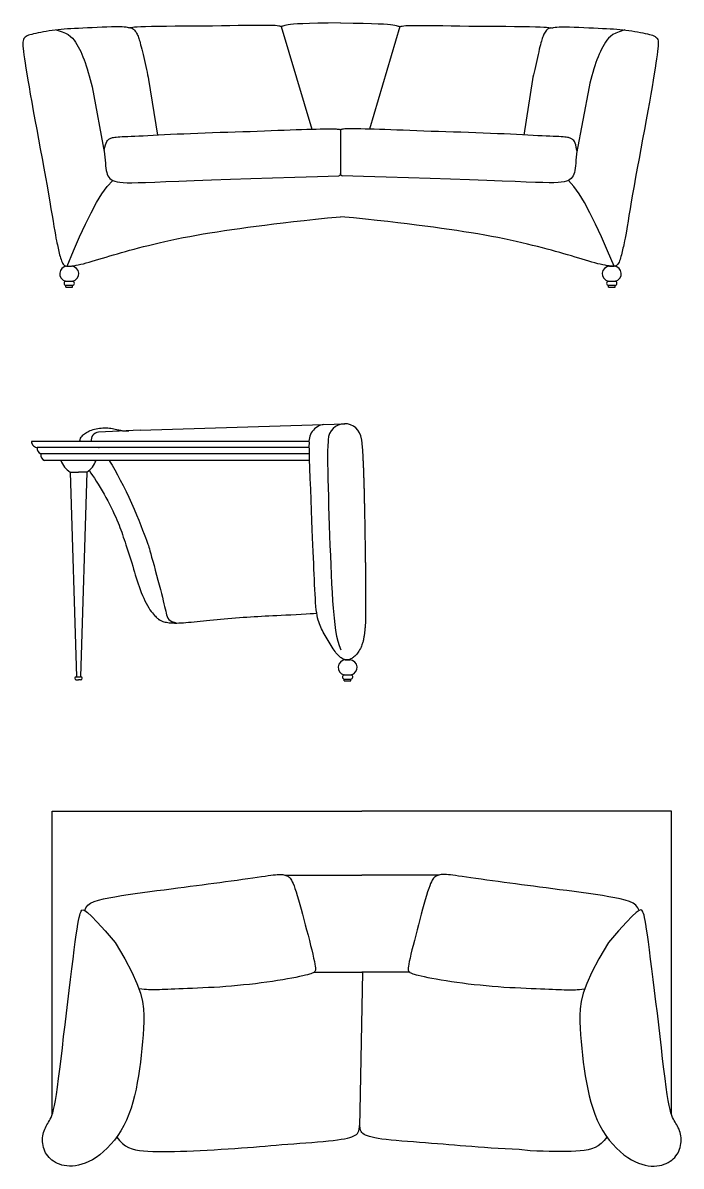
# Model space of a CAD drawing. Header units: millimetres. Extents: x 421 to 3085, y -1408 to 277.
# Drawn here: x 1146.4 to 1334.9, y -473.4 to -145.9 of the extents above; entities that cross this region are included whole.
import ezdxf

# ---------------------------------------------------------------- set-up
doc = ezdxf.new("R2010")
doc.units = ezdxf.units.MM

msp = doc.modelspace()

# ---------------------------------------------------------------- linework, layer by layer
at = {"color": 18, "true_color": 0x000000}
for p, q in [((1159.02, -215.62), (1160.39, -215.62)), ((1314.35, -215.62), (1315.72, -215.62)), ((1158.69, -219.93), (1160.72, -219.93)), ((1158.76, -221.11), (1160.65, -221.11)), ((1158.76, -221.61), (1158.76, -221.11)), ((1158.76, -221.61), (1160.65, -221.61)), ((1160.65, -221.61), (1160.65, -221.11)), ((1314.02, -219.93), (1316.06, -219.93)), ((1314.09, -221.11), (1315.98, -221.11)), ((1314.09, -221.61), (1314.09, -221.11)), ((1314.09, -221.61), (1315.98, -221.61)), ((1315.98, -221.61), (1315.98, -221.11)), ((1180.03, -262.64), (1238.6, -260.76)), ((1180.03, -262.64), (1168.06, -263.2)), ((1228.34, -265.86), (1148.92, -265.86)), ((1228.43, -267.54), (1150.5, -267.54)), ((1228.49, -269.42), (1151.55, -269.42)), ((1228.54, -271.3), (1152.59, -271.3)), ((1159.95, -274.58), (1161.82, -333.2)), ((1159.95, -274.58), (1162.36, -274.58)), ((1164.76, -274.58), (1162.36, -274.58)), ((1164.76, -274.58), (1162.89, -333.2)), ((1238.72, -328.39), (1240.09, -328.39)), ((1161.74, -333.2), (1162.97, -333.2)), ((1238.39, -332.7), (1240.42, -332.7)), ((1238.46, -333.88), (1240.35, -333.88)), ((1238.46, -334.38), (1238.46, -333.88)), ((1240.35, -334.38), (1240.35, -333.88)), ((1161.74, -334.12), (1162.36, -334.12)), ((1162.97, -334.12), (1162.36, -334.12)), ((1238.46, -334.38), (1240.35, -334.38)), ((1221.55, -390.05), (1243.48, -390.05)), ((1265.41, -390.05), (1243.48, -390.05)), ((1229.78, -417.85), (1243.48, -417.85)), ((1257.18, -417.85), (1243.48, -417.85))]:
    msp.add_line(p, q, dxfattribs=at)
for points in [[(1237.38, -145.94), (1233.81, -146), (1230.87, -146.07), (1228.48, -146.13), (1226.58, -146.19), (1225.09, -146.26), (1223.94, -146.34), (1223.07, -146.41), (1222.4, -146.5), (1221.87, -146.58), (1221.45, -146.68), (1221.13, -146.76), (1220.89, -146.85), (1220.72, -146.92), (1220.59, -146.97), (1220.49, -147.01), (1220.41, -147.02), (1220.32, -147.01), (1220.19, -146.98), (1220, -146.92), (1219.7, -146.87), (1219.27, -146.8), (1218.66, -146.74), (1217.86, -146.69), (1216.81, -146.66), (1215.51, -146.65), (1213.96, -146.65), (1212.19, -146.67), (1210.21, -146.7), (1208.05, -146.73), (1205.73, -146.77), (1203.27, -146.81), (1200.69, -146.84), (1198.02, -146.87), (1195.31, -146.89), (1192.63, -146.9), (1190.02, -146.92), (1187.55, -146.94), (1185.27, -146.96), (1183.26, -146.99), (1181.55, -147.03), (1180.2, -147.09), (1179.17, -147.15), (1178.41, -147.21), (1177.89, -147.28), (1177.54, -147.34), (1177.33, -147.38), (1177.19, -147.41), (1177.1, -147.42), (1176.99, -147.41), (1176.85, -147.37), (1176.65, -147.32), (1176.37, -147.27), (1175.99, -147.21), (1175.48, -147.16), (1174.82, -147.12), (1173.99, -147.09), (1172.98, -147.09), (1171.81, -147.11), (1170.52, -147.15), (1169.15, -147.19), (1167.73, -147.25), (1166.31, -147.32), (1164.92, -147.38), (1163.61, -147.45), (1162.38, -147.51), (1161.25, -147.57), (1160.21, -147.63), (1159.22, -147.69), (1158.29, -147.76), (1157.4, -147.84), (1156.53, -147.92), (1155.67, -148.02), (1154.82, -148.13), (1153.97, -148.26), (1153.14, -148.39), (1152.33, -148.53), (1151.55, -148.67), (1150.82, -148.82), (1150.14, -148.96), (1149.51, -149.1), (1148.96, -149.23), (1148.47, -149.36), (1148.04, -149.5), (1147.67, -149.64), (1147.35, -149.81), (1147.09, -149.99), (1146.87, -150.21), (1146.7, -150.45), (1146.58, -150.74), (1146.49, -151.09), (1146.45, -151.5), (1146.44, -151.99), (1146.47, -152.59), (1146.53, -153.29), (1146.63, -154.12), (1146.76, -155.09), (1146.92, -156.22), (1147.11, -157.5), (1147.33, -158.94), (1147.58, -160.55), (1147.88, -162.32), (1148.21, -164.27), (1148.57, -166.39), (1148.98, -168.68), (1149.42, -171.15), (1149.9, -173.76), (1150.4, -176.47), (1150.91, -179.24), (1151.42, -182.03), (1151.94, -184.81), (1152.43, -187.53), (1152.91, -190.16), (1153.35, -192.65), (1153.76, -195), (1154.14, -197.2), (1154.49, -199.24), (1154.8, -201.1), (1155.09, -202.78), (1155.34, -204.27), (1155.56, -205.57), (1155.76, -206.66), (1155.92, -207.57), (1156.07, -208.33), (1156.2, -208.98), (1156.31, -209.52), (1156.42, -210.01), (1156.52, -210.46), (1156.63, -210.91), (1156.74, -211.38), (1156.85, -211.86), (1156.97, -212.34), (1157.1, -212.82), (1157.23, -213.28), (1157.37, -213.72), (1157.51, -214.12), (1157.66, -214.48), (1157.81, -214.78), (1157.97, -215.03), (1158.16, -215.23), (1158.37, -215.39), (1158.61, -215.5), (1158.89, -215.58), (1159.21, -215.62), (1159.59, -215.63), (1160.02, -215.61), (1160.51, -215.56), (1161.06, -215.49), (1161.66, -215.38), (1162.31, -215.26), (1163.01, -215.1), (1163.76, -214.92), (1164.56, -214.71), (1165.41, -214.48), (1166.3, -214.22), (1167.23, -213.94), (1168.2, -213.65), (1169.2, -213.34), (1170.24, -213.02), (1171.3, -212.7), (1172.38, -212.37), (1173.49, -212.05), (1174.63, -211.72), (1175.8, -211.39), (1177.01, -211.05), (1178.27, -210.72), (1179.58, -210.37), (1180.95, -210.03), (1182.39, -209.67), (1183.9, -209.31), (1185.47, -208.94), (1187.11, -208.57), (1188.8, -208.2), (1190.55, -207.83), (1192.36, -207.46), (1194.21, -207.1), (1196.1, -206.75), (1198.03, -206.41), (1200.01, -206.08), (1202.04, -205.76), (1204.13, -205.44), (1206.28, -205.12), (1208.51, -204.81), (1210.81, -204.49), (1213.2, -204.17), (1215.68, -203.84), (1218.28, -203.51), (1221, -203.17), (1223.89, -202.84), (1226.94, -202.5), (1230.2, -202.16), (1233.67, -201.82), (1237.38, -201.48)], [(1177.39, -147.33), (1177.78, -147.54), (1178.11, -147.77), (1178.39, -148.02), (1178.62, -148.29), (1178.83, -148.57), (1179, -148.86), (1179.15, -149.16), (1179.29, -149.46), (1179.42, -149.77), (1179.54, -150.09), (1179.65, -150.43), (1179.77, -150.8), (1179.89, -151.22), (1180.02, -151.68), (1180.16, -152.21), (1180.31, -152.81), (1180.47, -153.49), (1180.65, -154.24), (1180.84, -155.04), (1181.03, -155.88), (1181.23, -156.73), (1181.43, -157.6), (1181.62, -158.45), (1181.8, -159.28), (1181.98, -160.07), (1182.14, -160.81), (1182.29, -161.51), (1182.43, -162.16), (1184.95, -178.06)], [(1220.42, -147.02), (1229.12, -176.35)], [(1237.38, -145.94), (1240.95, -146), (1243.89, -146.07), (1246.28, -146.13), (1248.19, -146.19), (1249.68, -146.26), (1250.82, -146.34), (1251.69, -146.41), (1252.37, -146.5), (1252.9, -146.58), (1253.31, -146.68), (1253.63, -146.76), (1253.87, -146.85), (1254.05, -146.92), (1254.17, -146.97), (1254.27, -147.01), (1254.35, -147.02), (1254.44, -147.01), (1254.57, -146.98), (1254.77, -146.92), (1255.06, -146.87), (1255.5, -146.8), (1256.1, -146.74), (1256.91, -146.69), (1257.95, -146.66), (1259.25, -146.65), (1260.8, -146.65), (1262.57, -146.67), (1264.55, -146.7), (1266.71, -146.73), (1269.03, -146.77), (1271.49, -146.81), (1274.07, -146.84), (1276.74, -146.87), (1279.45, -146.89), (1282.14, -146.9), (1284.74, -146.92), (1287.21, -146.94), (1289.49, -146.96), (1291.51, -146.99), (1293.21, -147.03), (1294.57, -147.09), (1295.6, -147.15), (1296.35, -147.21), (1296.88, -147.28), (1297.22, -147.34), (1297.44, -147.38), (1297.57, -147.41), (1297.67, -147.42), (1297.77, -147.41), (1297.91, -147.37), (1298.11, -147.32), (1298.39, -147.27), (1298.78, -147.21), (1299.29, -147.16), (1299.94, -147.12), (1300.77, -147.09), (1301.79, -147.09), (1302.96, -147.11), (1304.25, -147.15), (1305.62, -147.19), (1307.03, -147.25), (1308.45, -147.32), (1309.84, -147.38), (1311.16, -147.45), (1312.38, -147.51), (1313.51, -147.57), (1314.56, -147.63), (1315.54, -147.69), (1316.47, -147.76), (1317.37, -147.84), (1318.23, -147.92), (1319.09, -148.02), (1319.95, -148.13), (1320.79, -148.26), (1321.63, -148.39), (1322.44, -148.53), (1323.21, -148.67), (1323.94, -148.82), (1324.63, -148.96), (1325.25, -149.1), (1325.81, -149.23), (1326.3, -149.36), (1326.73, -149.5), (1327.1, -149.64), (1327.41, -149.81), (1327.68, -149.99), (1327.89, -150.21), (1328.06, -150.45), (1328.18, -150.74), (1328.27, -151.09), (1328.31, -151.5), (1328.32, -151.99), (1328.29, -152.59), (1328.23, -153.29), (1328.13, -154.12), (1328.01, -155.09), (1327.85, -156.22), (1327.66, -157.5), (1327.44, -158.94), (1327.18, -160.55), (1326.89, -162.32), (1326.56, -164.27), (1326.19, -166.39), (1325.79, -168.68), (1325.34, -171.15), (1324.86, -173.76), (1324.37, -176.47), (1323.85, -179.24), (1323.34, -182.03), (1322.83, -184.81), (1322.33, -187.53), (1321.86, -190.16), (1321.41, -192.65), (1321, -195), (1320.62, -197.2), (1320.28, -199.24), (1319.96, -201.1), (1319.68, -202.78), (1319.42, -204.27), (1319.2, -205.57), (1319.01, -206.66), (1318.84, -207.57), (1318.69, -208.33), (1318.57, -208.98), (1318.45, -209.52), (1318.34, -210.01), (1318.24, -210.46), (1318.13, -210.91), (1318.02, -211.38), (1317.91, -211.86), (1317.79, -212.34), (1317.66, -212.82), (1317.53, -213.28), (1317.4, -213.72), (1317.25, -214.12), (1317.11, -214.48), (1316.95, -214.78), (1316.79, -215.03), (1316.61, -215.23), (1316.4, -215.39), (1316.16, -215.5), (1315.88, -215.58), (1315.55, -215.62), (1315.18, -215.63), (1314.74, -215.61), (1314.25, -215.56), (1313.71, -215.49), (1313.11, -215.38), (1312.46, -215.26), (1311.75, -215.1), (1311, -214.92), (1310.2, -214.71), (1309.35, -214.48), (1308.46, -214.22), (1307.53, -213.94), (1306.56, -213.65), (1305.56, -213.34), (1304.53, -213.02), (1303.47, -212.7), (1302.38, -212.37), (1301.27, -212.05), (1300.13, -211.72), (1298.96, -211.39), (1297.75, -211.05), (1296.49, -210.72), (1295.18, -210.37), (1293.81, -210.03), (1292.37, -209.67), (1290.87, -209.31), (1289.29, -208.94), (1287.66, -208.57), (1285.96, -208.2), (1284.21, -207.83), (1282.41, -207.46), (1280.56, -207.1), (1278.66, -206.75), (1276.73, -206.41), (1274.75, -206.08), (1272.72, -205.76), (1270.63, -205.44), (1268.48, -205.12), (1266.25, -204.81), (1263.95, -204.49), (1261.56, -204.17), (1259.08, -203.84), (1256.49, -203.51), (1253.76, -203.17), (1250.88, -202.84), (1247.82, -202.5), (1244.57, -202.16), (1241.09, -201.82), (1237.38, -201.48)], [(1254.34, -147.02), (1245.64, -176.35)], [(1297.37, -147.33), (1296.99, -147.54), (1296.66, -147.77), (1296.38, -148.02), (1296.14, -148.29), (1295.94, -148.57), (1295.76, -148.86), (1295.61, -149.16), (1295.47, -149.46), (1295.35, -149.77), (1295.23, -150.09), (1295.11, -150.43), (1294.99, -150.8), (1294.87, -151.22), (1294.74, -151.68), (1294.61, -152.21), (1294.45, -152.81), (1294.29, -153.49), (1294.11, -154.24), (1293.92, -155.04), (1293.73, -155.88), (1293.53, -156.73), (1293.34, -157.6), (1293.15, -158.45), (1292.96, -159.28), (1292.79, -160.07), (1292.63, -160.81), (1292.47, -161.51), (1292.34, -162.16), (1289.82, -178.06)], [(1155.99, -147.98), (1157.67, -148.49), (1158.6, -148.88), (1159.39, -149.32), (1160.06, -149.8), (1160.62, -150.32), (1161.1, -150.88), (1161.52, -151.48), (1161.91, -152.1), (1162.28, -152.76), (1162.64, -153.44), (1162.99, -154.15), (1163.32, -154.9), (1163.65, -155.67), (1163.97, -156.49), (1164.28, -157.34), (1164.58, -158.22), (1164.87, -159.15), (1165.15, -160.11), (1165.43, -161.11), (1165.71, -162.14), (1165.98, -163.2), (1166.25, -164.29), (1169.82, -183.34)], [(1318.77, -147.98), (1317.1, -148.49), (1316.16, -148.88), (1315.37, -149.32), (1314.7, -149.8), (1314.14, -150.32), (1313.66, -150.88), (1313.24, -151.48), (1312.85, -152.1), (1312.48, -152.76), (1312.12, -153.44), (1311.78, -154.15), (1311.44, -154.9), (1311.11, -155.67), (1310.79, -156.49), (1310.49, -157.34), (1310.19, -158.22), (1309.89, -159.15), (1309.61, -160.11), (1309.33, -161.11), (1309.06, -162.14), (1308.79, -163.2), (1308.52, -164.29), (1304.95, -183.34)], [(1169.73, -182.47), (1169.89, -181.59), (1170.07, -180.89), (1170.25, -180.35), (1170.44, -179.94), (1170.64, -179.64), (1170.84, -179.43), (1171.04, -179.27), (1171.24, -179.15), (1171.44, -179.05), (1171.65, -178.96), (1171.88, -178.87), (1172.14, -178.8), (1172.43, -178.74), (1172.78, -178.68), (1173.19, -178.64), (1173.68, -178.59), (1174.24, -178.56), (1174.9, -178.52), (1175.65, -178.49), (1176.49, -178.45), (1177.43, -178.41), (1178.47, -178.37), (1179.62, -178.32), (1180.88, -178.27), (1182.25, -178.2), (1183.72, -178.12), (1185.3, -178.04), (1186.97, -177.95), (1188.73, -177.86), (1190.57, -177.77), (1192.49, -177.68), (1194.47, -177.6), (1196.52, -177.52), (1198.61, -177.44), (1200.75, -177.36), (1202.9, -177.29), (1205.07, -177.22), (1207.23, -177.15), (1209.37, -177.08), (1211.48, -177.01), (1213.55, -176.94), (1215.57, -176.87), (1217.53, -176.8), (1219.42, -176.72), (1221.25, -176.65), (1223, -176.59), (1224.67, -176.52), (1226.24, -176.47), (1227.72, -176.42), (1229.1, -176.37), (1230.38, -176.34), (1231.54, -176.31), (1232.6, -176.29), (1233.54, -176.27), (1234.36, -176.27), (1235.06, -176.28), (1235.63, -176.29), (1236.09, -176.32), (1236.46, -176.35), (1236.75, -176.39), (1236.97, -176.43), (1237.14, -176.47), (1237.27, -176.52), (1237.38, -176.57)], [(1305.03, -182.47), (1304.87, -181.59), (1304.7, -180.89), (1304.51, -180.35), (1304.32, -179.94), (1304.13, -179.64), (1303.92, -179.43), (1303.72, -179.27), (1303.52, -179.15), (1303.32, -179.05), (1303.11, -178.96), (1302.88, -178.87), (1302.63, -178.8), (1302.33, -178.74), (1301.98, -178.68), (1301.57, -178.64), (1301.09, -178.59), (1300.52, -178.56), (1299.86, -178.52), (1299.12, -178.49), (1298.27, -178.45), (1297.33, -178.41), (1296.29, -178.37), (1295.14, -178.32), (1293.88, -178.27), (1292.51, -178.2), (1291.04, -178.12), (1289.46, -178.04), (1287.79, -177.95), (1286.03, -177.86), (1284.19, -177.77), (1282.28, -177.68), (1280.29, -177.6), (1278.25, -177.52), (1276.15, -177.44), (1274.02, -177.36), (1271.86, -177.29), (1269.7, -177.22), (1267.54, -177.15), (1265.4, -177.08), (1263.28, -177.01), (1261.21, -176.94), (1259.2, -176.87), (1257.24, -176.8), (1255.34, -176.72), (1253.51, -176.65), (1251.76, -176.59), (1250.1, -176.52), (1248.52, -176.47), (1247.04, -176.42), (1245.66, -176.37), (1244.39, -176.34), (1243.22, -176.31), (1242.16, -176.29), (1241.22, -176.28), (1240.39, -176.28), (1239.69, -176.28), (1239.11, -176.3), (1238.63, -176.33), (1238.26, -176.37), (1237.97, -176.4), (1237.75, -176.45), (1237.59, -176.49), (1237.47, -176.53), (1237.38, -176.57)], [(1237.38, -176.57), (1237.38, -189.13)], [(1169.73, -182.47), (1169.74, -182.56), (1169.83, -183.52), (1169.91, -184.44), (1169.98, -185.29), (1170.05, -186.1), (1170.13, -186.85), (1170.21, -187.54), (1170.32, -188.18), (1170.44, -188.76), (1170.6, -189.29), (1170.79, -189.76), (1171.03, -190.17), (1171.33, -190.53), (1171.7, -190.84), (1172.16, -191.1), (1172.72, -191.32), (1173.39, -191.48), (1174.18, -191.61), (1175.12, -191.69), (1176.27, -191.73), (1177.68, -191.73), (1179.43, -191.7), (1181.58, -191.64), (1184.2, -191.55), (1187.34, -191.42), (1191.09, -191.28), (1195.47, -191.11), (1200.43, -190.92), (1205.88, -190.72), (1211.73, -190.51), (1217.89, -190.31), (1224.28, -190.11), (1230.8, -189.92), (1236.89, -189.76)], [(1305.1, -181.74), (1305.02, -182.56), (1304.93, -183.52), (1304.85, -184.44), (1304.78, -185.29), (1304.71, -186.1), (1304.64, -186.85), (1304.55, -187.54), (1304.45, -188.18), (1304.32, -188.76), (1304.16, -189.29), (1303.97, -189.76), (1303.73, -190.17), (1303.44, -190.53), (1303.06, -190.84), (1302.6, -191.1), (1302.05, -191.32), (1301.38, -191.48), (1300.58, -191.61), (1299.64, -191.69), (1298.49, -191.73), (1297.08, -191.73), (1295.33, -191.7), (1293.18, -191.64), (1290.57, -191.55), (1287.42, -191.42), (1283.67, -191.28), (1279.29, -191.11), (1274.33, -190.92), (1268.89, -190.72), (1263.04, -190.51), (1256.88, -190.31), (1250.49, -190.11), (1243.96, -189.92), (1237.87, -189.76)], [(1159.1, -215.6), (1160.94, -211.25), (1162.69, -207.24), (1164.36, -203.59), (1165.97, -200.31), (1167.54, -197.42), (1169.08, -194.91), (1170.61, -192.8), (1172.16, -191.1)], [(1315.67, -215.6), (1313.82, -211.25), (1312.07, -207.24), (1310.4, -203.59), (1308.79, -200.31), (1307.23, -197.42), (1305.69, -194.91), (1304.15, -192.8), (1302.6, -191.1)], [(1162.66, -265.86), (1162.66, -265.85), (1162.81, -265.34), (1162.98, -264.93), (1163.17, -264.58), (1163.37, -264.3), (1163.59, -264.05), (1163.84, -263.83), (1164.1, -263.62), (1164.38, -263.42), (1164.68, -263.23), (1165.01, -263.06), (1165.35, -262.89), (1165.72, -262.73), (1166.11, -262.59), (1166.52, -262.45), (1166.96, -262.33), (1167.41, -262.22), (1167.88, -262.13), (1168.37, -262.05), (1168.85, -261.99), (1169.34, -261.95), (1169.82, -261.93), (1170.3, -261.94), (1170.76, -261.96), (1171.21, -262.01), (1171.65, -262.07), (1172.06, -262.14), (1172.46, -262.22), (1172.84, -262.3), (1173.2, -262.38), (1173.53, -262.46), (1173.83, -262.52), (1174.11, -262.58), (1174.37, -262.63), (1174.6, -262.68), (1174.8, -262.71), (1174.98, -262.74), (1175.13, -262.77), (1175.26, -262.78), (1175.37, -262.79), (1176.73, -262.81)], [(1243.33, -265.12), (1243.36, -265.3), (1243.38, -265.49), (1243.41, -265.7), (1243.43, -265.91), (1243.46, -266.12), (1243.48, -266.34), (1243.5, -266.56), (1243.52, -266.77), (1243.54, -266.98), (1243.56, -267.18), (1243.58, -267.38), (1243.59, -267.57), (1243.61, -267.76), (1243.63, -267.95), (1243.64, -268.15), (1243.65, -268.34), (1243.67, -268.54), (1243.68, -268.74), (1243.69, -268.95), (1243.71, -269.16), (1243.72, -269.37), (1243.73, -269.59), (1243.74, -269.81), (1243.76, -270.03), (1243.77, -270.26), (1243.78, -270.49), (1243.79, -270.72), (1243.8, -270.96), (1243.81, -271.2), (1243.83, -271.44), (1243.84, -271.69), (1243.85, -271.94), (1243.86, -272.19), (1243.87, -272.45), (1243.88, -272.71), (1243.89, -272.97), (1243.9, -273.24), (1243.91, -273.51), (1243.92, -273.78), (1243.93, -274.05), (1243.94, -274.33), (1243.95, -274.61), (1243.96, -274.89), (1243.97, -275.18), (1243.98, -275.47), (1243.99, -275.76), (1244, -276.05), (1244.01, -276.35), (1244.02, -276.65), (1244.03, -276.95), (1244.04, -277.25), (1244.04, -277.56), (1244.05, -277.87), (1244.06, -278.18), (1244.07, -278.49), (1244.08, -278.81), (1244.09, -279.12), (1244.1, -279.44), (1244.1, -279.76), (1244.11, -280.08), (1244.12, -280.41), (1244.13, -280.73), (1244.14, -281.06), (1244.14, -281.39), (1244.15, -281.72), (1244.16, -282.05), (1244.17, -282.39), (1244.17, -282.72), (1244.18, -283.06), (1244.19, -283.4), (1244.2, -283.74), (1244.2, -284.08), (1244.21, -284.42), (1244.22, -284.77), (1244.22, -285.11), (1244.23, -285.46), (1244.24, -285.8), (1244.24, -286.15), (1244.25, -286.5), (1244.26, -286.85), (1244.27, -287.2), (1244.27, -287.55), (1244.28, -287.9), (1244.29, -288.25), (1244.29, -288.61), (1244.3, -288.96), (1244.3, -289.31), (1244.31, -289.67), (1244.32, -290.02), (1244.32, -290.38), (1244.33, -290.73), (1244.34, -291.09), (1244.34, -291.45), (1244.35, -291.8), (1244.35, -292.16), (1244.36, -292.52), (1244.37, -292.87), (1244.37, -293.23), (1244.38, -293.58), (1244.38, -293.94), (1244.39, -294.3), (1244.4, -294.65), (1244.4, -295.01), (1244.41, -295.36), (1244.41, -295.72), (1244.42, -296.07), (1244.42, -296.43), (1244.43, -296.78), (1244.43, -297.14), (1244.44, -297.49), (1244.44, -297.84), (1244.45, -298.19), (1244.45, -298.54), (1244.46, -298.89), (1244.46, -299.24), (1244.46, -299.59), (1244.47, -299.94), (1244.47, -300.28), (1244.48, -300.63), (1244.48, -300.97), (1244.48, -301.32), (1244.49, -301.66), (1244.49, -302), (1244.49, -302.34), (1244.5, -302.68), (1244.5, -303.02), (1244.5, -303.35), (1244.5, -303.69), (1244.51, -304.02), (1244.51, -304.35), (1244.51, -304.68), (1244.51, -305.01), (1244.51, -305.33), (1244.52, -305.66), (1244.52, -305.98), (1244.52, -306.3), (1244.52, -306.62), (1244.52, -306.94), (1244.52, -307.25), (1244.52, -307.57), (1244.52, -307.88), (1244.52, -308.19), (1244.52, -308.49), (1244.52, -308.8), (1244.52, -309.1), (1244.52, -309.4), (1244.52, -309.7), (1244.51, -310), (1244.51, -310.29), (1244.51, -310.58), (1244.51, -310.87), (1244.51, -311.15), (1244.5, -311.44), (1244.5, -311.72), (1244.5, -312), (1244.5, -312.29), (1244.49, -312.58), (1244.5, -312.87), (1244.5, -313.17), (1244.5, -313.48), (1244.51, -313.8), (1244.51, -314.12), (1244.52, -314.45), (1244.53, -314.78), (1244.53, -315.1), (1244.54, -315.42), (1244.54, -315.74), (1244.55, -316.04), (1244.55, -316.32), (1244.54, -316.59), (1244.54, -316.86), (1244.53, -317.11), (1244.52, -317.35), (1244.51, -317.59), (1244.49, -317.82), (1244.48, -318.04), (1244.47, -318.27), (1244.45, -318.49), (1244.43, -318.71), (1244.42, -318.93), (1244.4, -319.14), (1244.38, -319.36), (1244.36, -319.57), (1244.34, -319.77), (1244.32, -319.98), (1244.3, -320.18), (1244.28, -320.38), (1244.25, -320.58), (1244.23, -320.78), (1244.2, -320.98), (1244.18, -321.17), (1244.15, -321.36), (1244.12, -321.55), (1244.09, -321.73), (1244.06, -321.92), (1244.03, -322.11), (1243.99, -322.3), (1243.96, -322.49), (1243.92, -322.69), (1243.87, -322.89), (1243.82, -323.1), (1243.77, -323.32), (1243.7, -323.56), (1243.62, -323.81), (1243.52, -324.1), (1243.4, -324.42), (1243.24, -324.77), (1243.06, -325.16)], [(1243.06, -325.16), (1242.85, -325.54), (1242.64, -325.88), (1242.44, -326.19), (1242.24, -326.47), (1242.04, -326.73), (1241.85, -326.96), (1241.65, -327.17), (1241.44, -327.37), (1241.23, -327.54), (1241.02, -327.71), (1240.8, -327.85), (1240.58, -327.98), (1240.36, -328.1), (1240.14, -328.19), (1239.92, -328.27), (1239.7, -328.34), (1239.5, -328.38), (1239.29, -328.4), (1239.09, -328.41), (1238.89, -328.39), (1238.69, -328.36), (1238.48, -328.3), (1238.27, -328.22), (1238.06, -328.12), (1237.83, -327.99), (1237.6, -327.84), (1237.36, -327.67), (1237.12, -327.46), (1236.87, -327.23), (1236.61, -326.97), (1236.34, -326.68), (1236.07, -326.35), (1235.8, -325.99), (1235.52, -325.6), (1235.24, -325.18), (1234.96, -324.75), (1234.67, -324.29), (1234.39, -323.82), (1234.1, -323.34), (1233.82, -322.86), (1233.54, -322.37), (1233.26, -321.88), (1232.98, -321.4), (1232.71, -320.91), (1232.45, -320.43), (1232.2, -319.95), (1231.96, -319.47), (1231.73, -318.99), (1231.52, -318.52), (1231.32, -318.04), (1231.14, -317.53), (1230.97, -316.98), (1230.81, -316.37), (1230.67, -315.69), (1230.55, -314.93), (1230.43, -314.06), (1230.33, -313.07), (1230.25, -311.98), (1230.17, -310.79), (1230.1, -309.53), (1230.03, -308.19), (1229.97, -306.79), (1229.91, -305.35), (1229.85, -303.87), (1229.78, -302.37), (1229.71, -300.81), (1229.64, -299.16), (1229.56, -297.39), (1229.47, -295.47), (1229.38, -293.36), (1229.28, -291.03), (1229.18, -288.45), (1229.06, -285.6), (1228.95, -282.57), (1228.83, -279.48), (1228.72, -276.42), (1228.62, -273.51), (1228.53, -270.86), (1228.46, -268.57), (1228.41, -266.75)], [(1233.85, -265.37), (1233.8, -265.83), (1233.73, -267.1), (1233.69, -268.57), (1233.68, -270.26), (1233.68, -272.17), (1233.71, -274.29), (1233.76, -276.59), (1233.82, -279.05), (1233.89, -281.64), (1233.97, -284.34), (1234.06, -287.11), (1234.16, -289.93), (1234.26, -292.78), (1234.36, -295.63), (1234.47, -298.46), (1234.58, -301.25), (1234.7, -303.96), (1234.83, -306.58), (1234.96, -309.07), (1235.09, -311.43), (1235.24, -313.62), (1235.55, -316.43), (1235.74, -318.3), (1235.97, -320.02), (1236.24, -321.59), (1236.57, -323.02), (1236.97, -324.31), (1237.44, -325.47)], [(1171.14, -271.3), (1171.28, -271.52), (1171.97, -272.66), (1172.72, -273.95), (1173.51, -275.37), (1174.33, -276.89), (1175.16, -278.49), (1175.99, -280.14), (1176.79, -281.83), (1177.57, -283.53), (1178.3, -285.22), (1178.99, -286.85), (1179.63, -288.41), (1180.2, -289.87), (1180.72, -291.2), (1181.16, -292.36), (1181.53, -293.34), (1181.81, -294.11), (1182.04, -294.72), (1182.22, -295.22), (1182.37, -295.66), (1182.51, -296.1), (1182.65, -296.6), (1182.83, -297.2), (1183.04, -297.97), (1183.31, -298.93), (1183.63, -300.07), (1183.98, -301.35), (1184.35, -302.71), (1184.74, -304.12), (1185.12, -305.53), (1185.48, -306.91), (1185.82, -308.21), (1186.12, -309.39), (1186.39, -310.47), (1186.62, -311.44), (1186.82, -312.31), (1187, -313.1), (1187.17, -313.81), (1187.32, -314.44), (1187.46, -315.02), (1187.59, -315.53), (1187.75, -316), (1187.95, -316.42), (1188.23, -316.78), (1188.59, -317.11), (1189.08, -317.39), (1189.71, -317.63), (1190.51, -317.83)], [(1165.43, -274.09), (1165.51, -274.21), (1165.94, -274.88), (1166.41, -275.6), (1166.92, -276.38), (1167.45, -277.21), (1168, -278.08), (1168.56, -278.99), (1169.12, -279.93), (1169.67, -280.88), (1170.22, -281.85), (1170.74, -282.83), (1171.25, -283.81), (1171.73, -284.77), (1172.19, -285.71), (1172.61, -286.62), (1173.01, -287.49), (1173.37, -288.32), (1173.69, -289.09), (1173.98, -289.81), (1174.24, -290.5), (1174.49, -291.17), (1174.73, -291.84), (1174.96, -292.51), (1175.19, -293.2), (1175.43, -293.92), (1175.69, -294.68), (1175.95, -295.47), (1176.23, -296.3), (1176.51, -297.15), (1176.79, -298.01), (1177.08, -298.89), (1177.35, -299.77), (1177.62, -300.64), (1177.88, -301.51), (1178.14, -302.37), (1178.39, -303.22), (1178.63, -304.07), (1178.89, -304.91), (1179.15, -305.75), (1179.42, -306.58), (1179.71, -307.42), (1180.02, -308.26), (1180.35, -309.09), (1180.69, -309.91), (1181.04, -310.71), (1181.4, -311.47), (1181.76, -312.19), (1182.12, -312.86), (1182.48, -313.48), (1182.83, -314.03), (1183.18, -314.52), (1183.51, -314.95), (1183.82, -315.32), (1184.11, -315.64), (1184.37, -315.91), (1184.59, -316.13), (1184.78, -316.31), (1184.93, -316.45), (1185.04, -316.56), (1185.13, -316.64), (1185.2, -316.7), (1185.25, -316.75), (1185.31, -316.79), (1185.36, -316.82), (1185.43, -316.87), (1185.51, -316.92), (1185.62, -316.99), (1185.75, -317.06), (1185.91, -317.14), (1186.09, -317.22), (1186.31, -317.31), (1186.55, -317.39), (1186.84, -317.47), (1187.16, -317.55), (1187.52, -317.62), (1187.92, -317.69), (1188.36, -317.74), (1188.83, -317.78), (1189.34, -317.82), (1189.89, -317.83), (1190.46, -317.83), (1191.08, -317.82), (1191.73, -317.78), (1192.41, -317.74), (1193.13, -317.68), (1193.88, -317.62), (1194.66, -317.54), (1195.47, -317.46), (1196.32, -317.38), (1197.2, -317.3), (1198.11, -317.21), (1199.05, -317.12), (1200.01, -317.03), (1201, -316.94), (1202.02, -316.85), (1203.05, -316.76), (1204.1, -316.66), (1205.16, -316.57), (1206.24, -316.47), (1207.33, -316.38), (1208.41, -316.29), (1209.5, -316.2), (1210.58, -316.12), (1211.64, -316.05), (1212.69, -315.98), (1213.72, -315.92), (1214.75, -315.86), (1215.79, -315.81), (1216.86, -315.76), (1217.97, -315.71), (1219.15, -315.66), (1220.4, -315.6), (1221.75, -315.53), (1223.19, -315.45), (1224.68, -315.37), (1226.14, -315.29), (1227.5, -315.21), (1228.7, -315.14), (1229.66, -315.08), (1230.31, -315.04), (1230.56, -315.02)], [(1154.83, -458.65), (1154.83, -371.69), (1243.48, -371.69)], [(1332.14, -458.65), (1332.14, -371.69), (1243.48, -371.69)], [(1164.13, -400.17), (1164.44, -399.36), (1165.01, -398.68), (1165.82, -398.11), (1166.84, -397.62), (1168.08, -397.2), (1169.49, -396.84), (1171.07, -396.51), (1172.79, -396.21), (1174.63, -395.91), (1176.57, -395.61), (1178.59, -395.32), (1180.65, -395.03), (1182.74, -394.75), (1184.81, -394.47), (1186.86, -394.21), (1188.85, -393.95), (1190.76, -393.71), (1192.6, -393.47), (1194.37, -393.24), (1196.1, -393.02), (1197.8, -392.79), (1199.47, -392.57), (1201.13, -392.35), (1202.78, -392.13), (1204.45, -391.9), (1206.11, -391.66), (1207.74, -391.44), (1209.32, -391.21), (1210.83, -391), (1212.25, -390.79), (1213.56, -390.61), (1214.74, -390.44), (1215.78, -390.29), (1216.68, -390.17), (1217.46, -390.07), (1218.13, -389.99), (1218.72, -389.92), (1219.23, -389.88), (1219.68, -389.86), (1220.09, -389.85), (1220.47, -389.87), (1220.82, -389.9), (1221.14, -389.95), (1221.45, -390.02), (1221.73, -390.11), (1222, -390.22), (1222.25, -390.35), (1222.48, -390.5), (1222.71, -390.67), (1222.92, -390.88), (1223.13, -391.15), (1223.35, -391.49), (1223.57, -391.92), (1223.81, -392.45), (1224.06, -393.1), (1224.34, -393.9), (1224.65, -394.84), (1224.98, -395.91), (1225.33, -397.11), (1225.7, -398.41), (1226.08, -399.78), (1226.47, -401.22), (1226.87, -402.71), (1227.27, -404.23), (1227.67, -405.75), (1228.07, -407.26), (1228.45, -408.74), (1228.8, -410.15), (1229.13, -411.48), (1229.43, -412.7), (1229.68, -413.8), (1229.89, -414.74), (1230.04, -415.51), (1230.15, -416.13), (1230.2, -416.61), (1230.21, -416.99), (1230.18, -417.27), (1230.11, -417.48), (1230.01, -417.64), (1229.88, -417.78), (1229.71, -417.91), (1229.5, -418.03), (1229.24, -418.16), (1228.9, -418.29), (1228.48, -418.42), (1227.95, -418.57), (1227.31, -418.73), (1226.55, -418.91), (1225.64, -419.11), (1224.6, -419.32), (1223.44, -419.54), (1222.18, -419.78), (1220.82, -420.01), (1219.37, -420.25), (1217.86, -420.49), (1216.29, -420.71), (1214.67, -420.93), (1213.02, -421.13), (1211.33, -421.33), (1209.63, -421.5), (1207.92, -421.67), (1206.21, -421.82), (1204.51, -421.96), (1202.83, -422.08), (1201.17, -422.18), (1199.55, -422.27), (1197.97, -422.35), (1196.45, -422.42), (1194.99, -422.48), (1193.6, -422.53), (1192.29, -422.58), (1191.07, -422.62), (1189.95, -422.67), (1188.91, -422.71), (1187.97, -422.75), (1187.1, -422.79), (1186.32, -422.82), (1185.6, -422.85), (1184.96, -422.87), (1184.37, -422.89), (1183.84, -422.89), (1183.35, -422.89), (1182.86, -422.88), (1182.36, -422.85), (1181.81, -422.82), (1181.2, -422.76), (1180.5, -422.69), (1179.69, -422.6)], [(1322.83, -400.17), (1322.52, -399.36), (1321.96, -398.68), (1321.15, -398.11), (1320.12, -397.62), (1318.89, -397.2), (1317.48, -396.84), (1315.9, -396.51), (1314.18, -396.21), (1312.33, -395.91), (1310.39, -395.61), (1308.37, -395.32), (1306.31, -395.03), (1304.23, -394.75), (1302.15, -394.47), (1300.1, -394.21), (1298.12, -393.95), (1296.21, -393.71), (1294.37, -393.47), (1292.59, -393.24), (1290.86, -393.02), (1289.17, -392.79), (1287.5, -392.57), (1285.84, -392.35), (1284.18, -392.13), (1282.51, -391.9), (1280.86, -391.66), (1279.23, -391.44), (1277.65, -391.21), (1276.14, -391), (1274.72, -390.79), (1273.41, -390.61), (1272.22, -390.44), (1271.19, -390.29), (1270.29, -390.17), (1269.51, -390.07), (1268.83, -389.99), (1268.25, -389.92), (1267.74, -389.88), (1267.29, -389.86), (1266.88, -389.85), (1266.5, -389.87), (1266.15, -389.9), (1265.82, -389.95), (1265.52, -390.02), (1265.23, -390.11), (1264.97, -390.22), (1264.72, -390.35), (1264.48, -390.5), (1264.26, -390.67), (1264.04, -390.88), (1263.83, -391.15), (1263.62, -391.49), (1263.39, -391.92), (1263.16, -392.45), (1262.9, -393.1), (1262.62, -393.9), (1262.32, -394.84), (1261.99, -395.91), (1261.64, -397.11), (1261.27, -398.41), (1260.89, -399.78), (1260.49, -401.22), (1260.09, -402.71), (1259.69, -404.23), (1259.29, -405.75), (1258.9, -407.26), (1258.52, -408.74), (1258.16, -410.15), (1257.83, -411.48), (1257.54, -412.7), (1257.28, -413.8), (1257.07, -414.74), (1256.92, -415.51), (1256.82, -416.13), (1256.76, -416.61), (1256.75, -416.99), (1256.78, -417.27), (1256.85, -417.48), (1256.95, -417.64), (1257.09, -417.78), (1257.25, -417.91), (1257.46, -418.03), (1257.73, -418.16), (1258.07, -418.29), (1258.49, -418.42), (1259.01, -418.57), (1259.65, -418.73), (1260.42, -418.91), (1261.33, -419.11), (1262.36, -419.32), (1263.52, -419.54), (1264.79, -419.78), (1266.15, -420.01), (1267.59, -420.25), (1269.1, -420.49), (1270.68, -420.71), (1272.29, -420.93), (1273.95, -421.13), (1275.63, -421.33), (1277.33, -421.5), (1279.04, -421.67), (1280.75, -421.82), (1282.46, -421.96), (1284.14, -422.08), (1285.8, -422.18), (1287.42, -422.27), (1288.99, -422.35), (1290.51, -422.42), (1291.97, -422.48), (1293.36, -422.53), (1294.67, -422.58), (1295.89, -422.62), (1297.02, -422.67), (1298.05, -422.71), (1299, -422.75), (1299.86, -422.79), (1300.65, -422.82), (1301.36, -422.85), (1302.01, -422.87), (1302.59, -422.89), (1303.12, -422.89), (1303.62, -422.89), (1304.1, -422.88), (1304.61, -422.85), (1305.15, -422.82), (1305.76, -422.76), (1306.46, -422.69), (1307.28, -422.6)], [(1172.88, -409.37), (1175.59, -413.97), (1177.64, -417.84), (1179.11, -421.11), (1180.1, -423.86), (1180.7, -426.23), (1180.99, -428.31), (1181.08, -430.21), (1181.04, -432.05), (1180.96, -433.91), (1180.85, -435.81), (1180.71, -437.73), (1180.54, -439.68), (1180.34, -441.64), (1180.1, -443.6), (1179.83, -445.56), (1179.53, -447.51), (1179.2, -449.44), (1178.83, -451.35), (1178.4, -453.22), (1177.93, -455.05), (1177.4, -456.83), (1176.8, -458.54), (1176.12, -460.19), (1175.37, -461.76), (1174.53, -463.24), (1173.62, -464.64), (1172.65, -465.94), (1171.64, -467.14), (1170.59, -468.24), (1169.52, -469.23), (1168.45, -470.11), (1167.38, -470.88), (1166.33, -471.54), (1165.3, -472.08), (1164.3, -472.52), (1163.33, -472.86), (1162.4, -473.11), (1161.49, -473.28), (1160.63, -473.37), (1159.81, -473.39), (1159.03, -473.34), (1158.29, -473.23), (1157.6, -473.08), (1156.95, -472.87), (1156.34, -472.61), (1155.78, -472.32), (1155.25, -472), (1154.77, -471.65), (1154.33, -471.27), (1153.93, -470.87), (1153.57, -470.45), (1153.25, -470), (1152.96, -469.54), (1152.72, -469.06), (1152.52, -468.55), (1152.36, -468.03), (1152.23, -467.49), (1152.15, -466.94), (1152.1, -466.39), (1152.08, -465.83), (1152.1, -465.28), (1152.16, -464.74), (1152.24, -464.22), (1152.36, -463.72), (1152.51, -463.25), (1152.69, -462.8), (1152.89, -462.38), (1153.1, -461.96), (1153.33, -461.56), (1153.57, -461.16), (1153.81, -460.76), (1154.05, -460.35), (1154.29, -459.93), (1154.52, -459.44), (1154.76, -458.86), (1155, -458.13), (1155.24, -457.21), (1155.5, -456.05), (1155.77, -454.61), (1156.06, -452.85), (1156.36, -450.73), (1156.68, -448.28), (1157.02, -445.57), (1157.37, -442.63), (1157.74, -439.51), (1158.11, -436.27), (1158.5, -432.96), (1158.89, -429.62), (1159.28, -426.3), (1159.67, -423.04), (1160.06, -419.89), (1160.44, -416.88), (1160.8, -414.07), (1161.14, -411.48), (1161.45, -409.16), (1161.73, -407.15), (1161.98, -405.48), (1162.19, -404.12), (1162.38, -403.04), (1162.55, -402.19), (1162.71, -401.53), (1162.86, -401.03), (1163.01, -400.64), (1163.17, -400.33), (1163.35, -400.08), (1163.64, -399.98), (1164.13, -400.17), (1164.92, -400.74), (1166.09, -401.83), (1167.75, -403.55), (1169.98, -406.03), (1172.88, -409.37)], [(1314.08, -409.37), (1311.37, -413.97), (1309.32, -417.84), (1307.85, -421.11), (1306.86, -423.86), (1306.27, -426.23), (1305.97, -428.31), (1305.89, -430.21), (1305.92, -432.05), (1306, -433.91), (1306.11, -435.81), (1306.25, -437.73), (1306.43, -439.68), (1306.63, -441.64), (1306.86, -443.6), (1307.13, -445.56), (1307.43, -447.51), (1307.76, -449.44), (1308.14, -451.35), (1308.56, -453.22), (1309.03, -455.05), (1309.57, -456.83), (1310.17, -458.54), (1310.84, -460.19), (1311.59, -461.76), (1312.43, -463.24), (1313.34, -464.64), (1314.31, -465.94), (1315.33, -467.14), (1316.37, -468.24), (1317.44, -469.23), (1318.52, -470.11), (1319.59, -470.88), (1320.64, -471.54), (1321.66, -472.08), (1322.66, -472.52), (1323.63, -472.86), (1324.57, -473.11), (1325.47, -473.28), (1326.34, -473.37), (1327.16, -473.39), (1327.94, -473.34), (1328.67, -473.23), (1329.37, -473.08), (1330.02, -472.87), (1330.62, -472.61), (1331.19, -472.32), (1331.71, -472), (1332.19, -471.65), (1332.64, -471.27), (1333.04, -470.87), (1333.4, -470.45), (1333.72, -470), (1334, -469.54), (1334.24, -469.06), (1334.44, -468.55), (1334.61, -468.03), (1334.73, -467.49), (1334.82, -466.94), (1334.87, -466.39), (1334.88, -465.83), (1334.86, -465.28), (1334.81, -464.74), (1334.72, -464.22), (1334.6, -463.72), (1334.45, -463.25), (1334.28, -462.8), (1334.08, -462.38), (1333.86, -461.96), (1333.63, -461.56), (1333.4, -461.16), (1333.15, -460.76), (1332.91, -460.35), (1332.68, -459.93), (1332.44, -459.44), (1332.21, -458.86), (1331.97, -458.13), (1331.72, -457.21), (1331.46, -456.05), (1331.19, -454.61), (1330.91, -452.85), (1330.6, -450.73), (1330.28, -448.28), (1329.94, -445.57), (1329.59, -442.63), (1329.23, -439.51), (1328.85, -436.27), (1328.47, -432.96), (1328.08, -429.62), (1327.68, -426.3), (1327.29, -423.04), (1326.9, -419.89), (1326.52, -416.88), (1326.16, -414.07), (1325.82, -411.48), (1325.51, -409.16), (1325.23, -407.15), (1324.98, -405.48), (1324.77, -404.12), (1324.58, -403.04), (1324.41, -402.19), (1324.26, -401.53), (1324.11, -401.03), (1323.95, -400.64), (1323.8, -400.33), (1323.61, -400.08), (1323.32, -399.98), (1322.83, -400.17), (1322.05, -400.74), (1320.87, -401.83), (1319.22, -403.55), (1316.98, -406.03), (1314.08, -409.37)], [(1173.31, -465.05), (1174.11, -466.07), (1174.94, -466.89), (1175.81, -467.54), (1176.72, -468.03), (1177.69, -468.41), (1178.72, -468.68), (1179.82, -468.87), (1181, -469), (1182.26, -469.1), (1183.61, -469.17), (1185.04, -469.21), (1186.55, -469.22), (1188.14, -469.21), (1189.81, -469.18), (1191.56, -469.13), (1193.39, -469.07), (1195.28, -468.99), (1197.24, -468.89), (1199.23, -468.79), (1201.23, -468.68), (1203.23, -468.56), (1205.2, -468.44), (1207.13, -468.31), (1208.99, -468.18), (1210.77, -468.04), (1212.48, -467.91), (1214.15, -467.77), (1215.77, -467.63), (1217.38, -467.5), (1218.99, -467.36), (1220.62, -467.23), (1222.28, -467.09), (1223.99, -466.96), (1225.72, -466.83), (1227.46, -466.7), (1229.17, -466.57), (1230.83, -466.43), (1232.42, -466.29), (1233.91, -466.15), (1235.27, -466), (1236.49, -465.85), (1237.57, -465.69), (1238.52, -465.52), (1239.34, -465.34), (1240.06, -465.15), (1240.66, -464.96), (1241.17, -464.75), (1241.6, -464.53), (1241.95, -464.3), (1242.23, -464.03), (1242.45, -463.7), (1242.61, -463.28), (1242.74, -462.76), (1242.83, -462.1), (1242.9, -461.28), (1242.95, -460.28), (1242.99, -459.07), (1243.03, -457.66), (1243.79, -417.85)], [(1313.65, -465.05), (1312.85, -466.07), (1312.02, -466.89), (1311.15, -467.54), (1310.24, -468.03), (1309.27, -468.41), (1308.24, -468.68), (1307.14, -468.87), (1305.96, -469), (1304.7, -469.1), (1303.36, -469.17), (1301.93, -469.21), (1300.42, -469.22), (1298.82, -469.21), (1297.15, -469.18), (1295.4, -469.13), (1293.58, -469.07), (1291.68, -468.99), (1288.5, -468.66), (1286.51, -468.56), (1284.51, -468.45), (1282.51, -468.33), (1280.54, -468.2), (1278.61, -468.07), (1276.75, -467.94), (1274.97, -467.81), (1273.25, -467.67), (1271.59, -467.54), (1269.96, -467.4), (1268.35, -467.26), (1266.74, -467.13), (1265.12, -466.99), (1263.45, -466.86), (1261.75, -466.73), (1260.01, -466.6), (1258.28, -466.46), (1256.57, -466.33), (1254.91, -466.2), (1253.32, -466.06), (1251.83, -465.92), (1250.47, -465.77), (1249.25, -465.62), (1248.17, -465.45), (1247.22, -465.29), (1246.39, -465.11), (1245.68, -464.92), (1245.07, -464.72), (1244.56, -464.52), (1244.14, -464.3), (1243.79, -464.07), (1243.51, -463.8), (1243.29, -463.47), (1243.12, -463.05), (1243, -462.52), (1242.91, -461.87), (1242.88, -461.53)]]:
    msp.add_lwpolyline(points, dxfattribs=at)
for centre, radius, start, end in [((1236.72, -189.12), 0.66, 284.6441, 1.0358), ((1238.04, -189.12), 0.66, 178.9642, 255.3559), ((1159.16, -217.8), 2.18, 93.6405, 257.5603), ((1160.25, -217.8), 2.18, 282.4397, 86.3595), ((1314.49, -217.8), 2.18, 93.6405, 257.5603), ((1315.59, -217.8), 2.18, 282.4397, 86.3595), ((1158.83, -220.51), 0.604, 103.9217, 263.3468), ((1160.58, -220.51), 0.604, 276.6532, 76.0783), ((1314.16, -220.51), 0.604, 103.9217, 263.3468), ((1315.91, -220.51), 0.604, 276.6532, 76.0783), ((1233.34, -265.9), 5, 98.372, 189.7599), ((1238.6, -265.51), 4.75, 4.7065, 178.3139), ((1168.18, -265.37), 2.17, 91.844, 192.9516), ((1150.61, -265.85), 1.69, 180.1841, 273.6565), ((1152.28, -267.78), 1.8, 172.3022, 245.814), ((1168.18, -265.37), 2.17, 268.8149, 271.844), ((1153.33, -269.66), 1.8, 172.3022, 245.814), ((1163.47, -269.07), 6.54, 199.9563, 237.4126), ((1161.24, -269.07), 6.54, 302.5874, 340.0437), ((1238.86, -330.56), 2.18, 93.6405, 257.5603), ((1239.95, -330.56), 2.18, 282.4397, 86.3595), ((1161.74, -333.66), 0.458, 90, 270), ((1162.97, -333.66), 0.458, 270, 90), ((1238.53, -333.28), 0.604, 103.9217, 263.3468), ((1240.28, -333.28), 0.604, 276.6532, 76.0783)]:
    msp.add_arc(centre, radius, start, end, dxfattribs=at)

doc.saveas('drawing.dxf')
